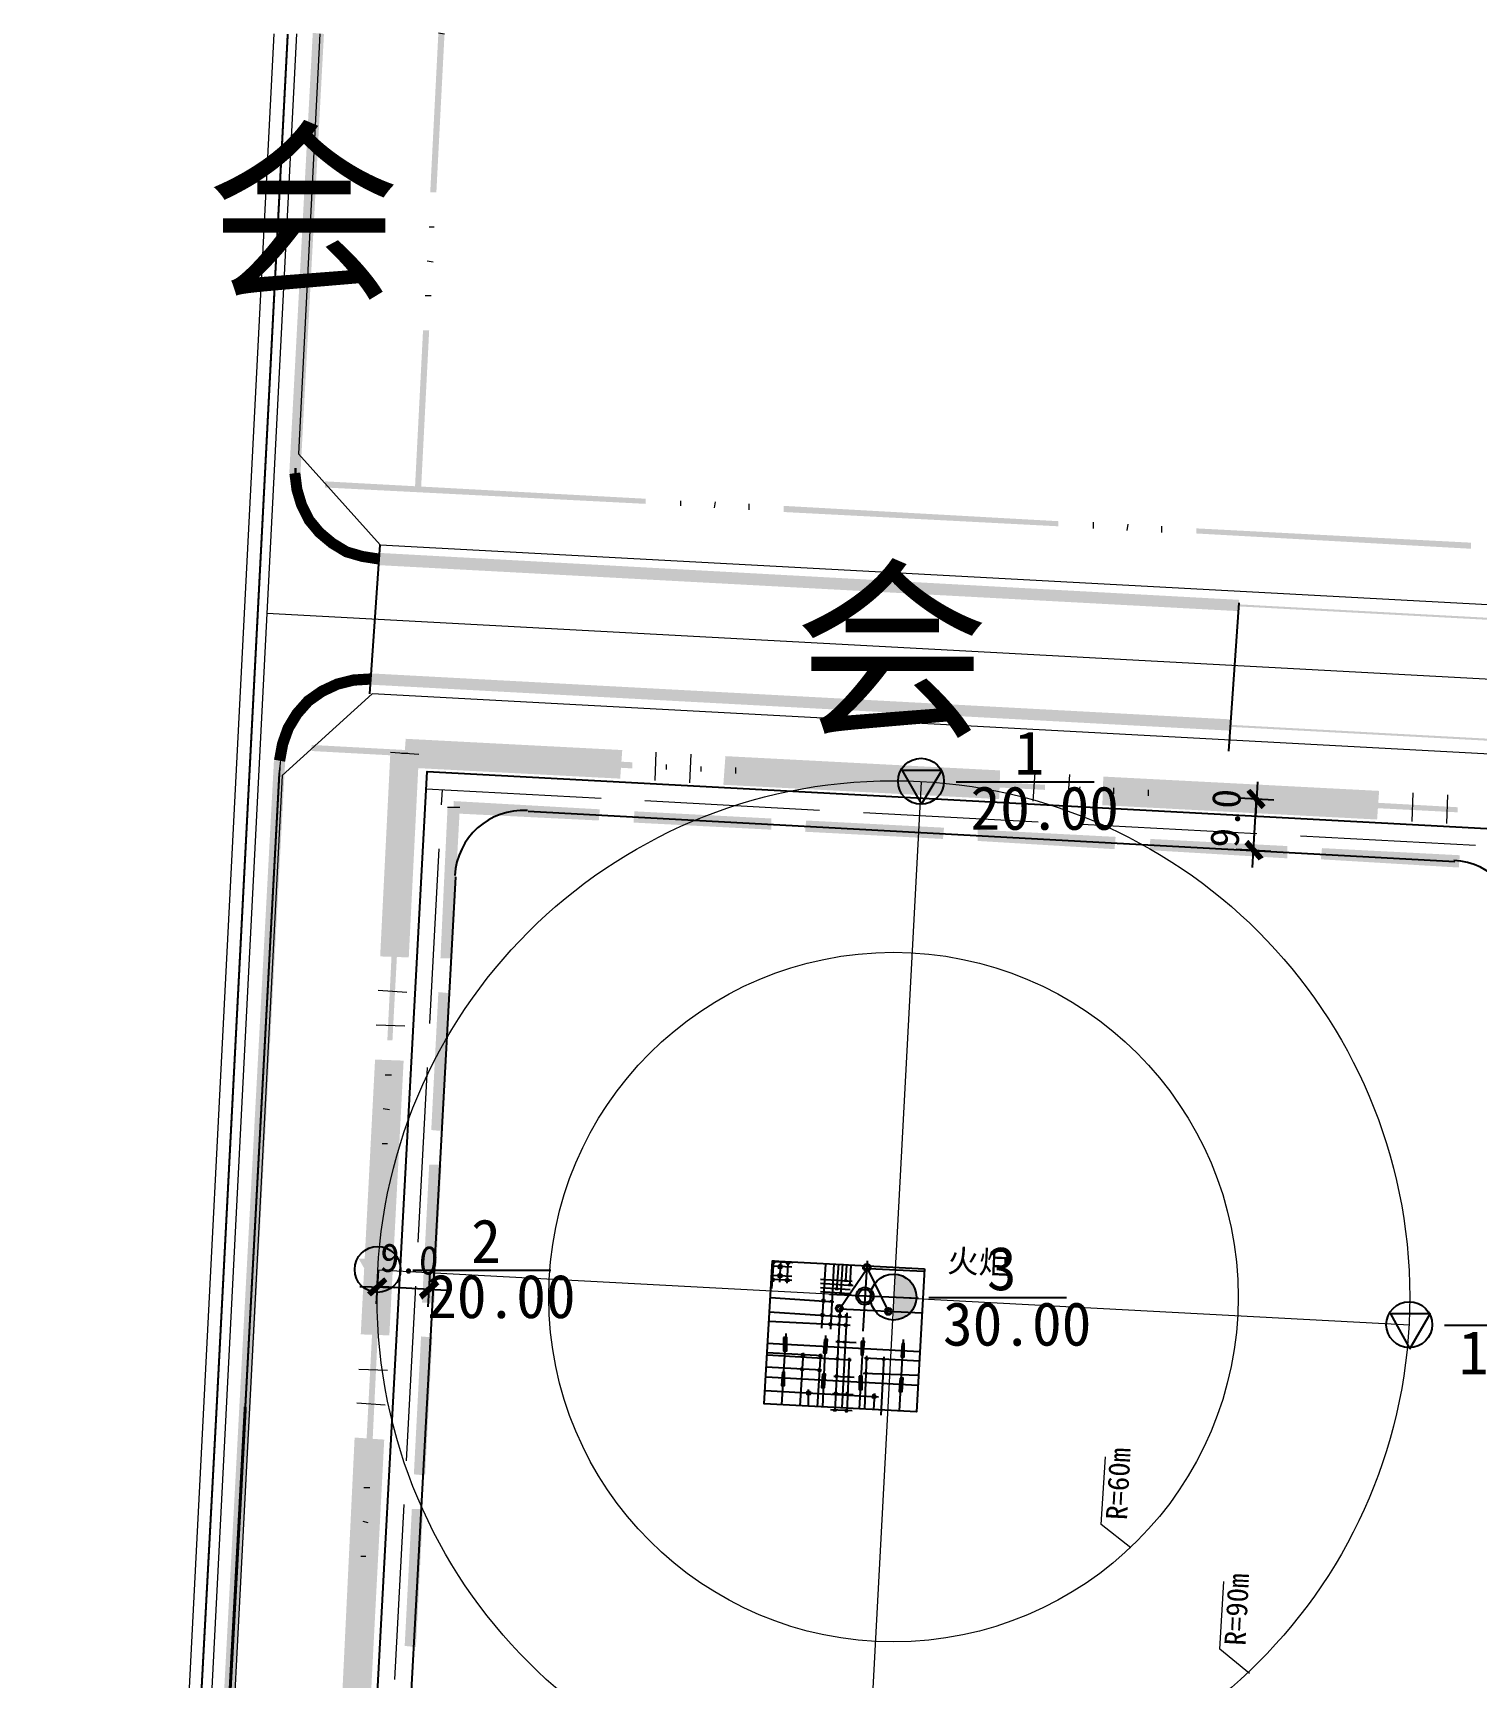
# Model space of a CAD drawing. Header units: millimetres. Extents: x 1542 to 2698, y 1376 to 2197.
# Drawn here: x 1571.9 to 1823.3, y 1910.6 to 2197 of the extents above; entities that cross this region are included whole.
import ezdxf

# ---------------------------------------------------------------- set-up
doc = ezdxf.new("R2010")
doc.units = ezdxf.units.MM
doc.linetypes.add('PDF_IMPORT', pattern=[1, 0.8, -0.2])
for name, color, linetype in [('PDF_0', 7, 'Continuous'), ('PDF_0-道路边线', 3, 'Continuous'), ('PDF_AXIS', 3, 'Continuous'), ('PDF_c- 现状道路', 4, 'Continuous'), ('PDF_d-道路中心线', 1, 'Continuous'), ('PDF_d-道路红线', 5, 'Continuous'), ('PDF_DM-尺寸标注', 7, 'Continuous'), ('PDF_PP-COM', 6, 'Continuous'), ('PDF_REIND', 1, 'Continuous'), ('PDF_ROAD-CENT', 6, 'Continuous'), ('PDF_勘探点', 5, 'Continuous'), ('PDF_文字', 5, 'Continuous'), ('PDF_界区', 7, 'Continuous'), ('PDF_管墩', 7, 'Continuous'), ('PDF_绿线', 3, 'Continuous'), ('PDF_螺栓', 1, 'Continuous')]:
    doc.layers.add(name, color=color, linetype=linetype)
doc.layers.add('PDF_设备基础', color=7, linetype='Continuous', true_color=0xf9f9f9)
doc.styles.add('PDF SimHei', font='')
doc.styles.add('PDF SimSun', font='')
doc.styles.get('PDF SimHei').set_extended_font_data('SimHei')
doc.styles.get('PDF SimSun').set_extended_font_data('SimSun')

msp = doc.modelspace()

# ---------------------------------------------------------------- hatches: boundary and pattern name
at = {"layer": 'PDF_0', "true_color": 0x949400, "transparency": 33554559}
for points in [[(1622.59, 2196.83), (1620.64, 2197.01), (1616.55, 2120.32), (1618.5, 2120.32)], [(1632.2, 2106.44), (1632.02, 2104.31), (1781.84, 2096.3), (1782.02, 2098.26)], [(1630.78, 2085.45), (1630.6, 2083.49), (1780.42, 2075.48), (1780.59, 2077.44)], [(1584.16, 1515.37), (1586.12, 1515.19), (1615.83, 2070.15), (1613.88, 2070.32)]]:
    msp.add_hatch(color=54, dxfattribs=at).paths.add_polyline_path(points)
at = {"layer": 'PDF_0', "transparency": 33554559}
for color, points in [(1, [(1636.83, 2074.06), (1636.47, 2069.08), (1674.19, 2067.12), (1674.55, 2072.1)]), (1, [(1632.38, 2036.16), (1637.36, 2035.98), (1639.14, 2071.39), (1634.16, 2071.75)]), (1, [(1692.52, 2071.04), (1692.16, 2066.05), (1740.2, 2063.56), (1740.38, 2068.55)]), (1, [(1758.35, 2067.48), (1758.18, 2062.5), (1806.04, 2060), (1806.39, 2064.99)]), (256, [(1783.97, 2065.34), (1783.26, 2064.81), (1785.93, 2061.78), (1786.64, 2062.5)]), (2, [(1642.88, 2035.81), (1644.84, 2035.81), (1646.26, 2062.14), (1644.12, 2062.14)]), (2, [(1645.19, 2063.21), (1645.19, 2061.07), (1670.46, 2059.83), (1670.64, 2061.78)]), (2, [(1676.68, 2061.43), (1676.51, 2059.47), (1700.53, 2058.23), (1700.53, 2060.18)]), (2, [(1706.58, 2059.83), (1706.4, 2057.87), (1730.42, 2056.62), (1730.6, 2058.58)]), (2, [(1736.47, 2058.23), (1736.47, 2056.27), (1760.31, 2054.84), (1760.49, 2056.98)]), (2, [(1766.54, 2056.62), (1766.36, 2054.67), (1790.38, 2053.24), (1790.38, 2055.38)]), (256, [(1785.4, 2052.89), (1786.29, 2053.42), (1783.62, 2056.45), (1782.91, 2055.73)]), (2, [(1796.43, 2055.02), (1796.25, 2053.07), (1820.27, 2051.64), (1820.45, 2053.78)]), (2, [(1641.28, 2005.92), (1643.23, 2005.74), (1644.48, 2029.76), (1642.52, 2029.94)]), (1, [(1629, 1970.33), (1633.98, 1970.15), (1636.47, 2018.01), (1631.49, 2018.19)]), (2, [(1639.68, 1975.85), (1641.81, 1975.85), (1643.06, 1999.87), (1640.92, 1999.87)]), (256, [(1630.07, 1977.62), (1630.78, 1976.91), (1633.63, 1979.58), (1633.09, 1980.29)]), (256, [(1642.7, 1979.05), (1641.99, 1979.94), (1639.14, 1977.27), (1639.68, 1976.38)]), (2, [(1638.25, 1945.95), (1640.21, 1945.78), (1641.46, 1969.8), (1639.5, 1969.97)]), (1, [(1625.62, 1904.32), (1630.6, 1904.14), (1633.09, 1952), (1627.93, 1952.36)]), (2, [(1636.65, 1916.06), (1638.61, 1915.88), (1639.85, 1939.9), (1637.9, 1939.9)])]:
    msp.add_hatch(color=color, dxfattribs=at).paths.add_polyline_path(points)
at = {"layer": 'PDF_c- 现状道路', "transparency": 33554559}
for points in [[(1621.71, 2196.83), (1621.35, 2196.83), (1617.43, 2121.21), (1617.79, 2121.21)], [(1631.85, 2105.55), (1631.67, 2105.2), (2581.09, 2054.13), (2581.09, 2054.49)], [(2579.84, 2033.14), (2579.84, 2033.49), (1630.6, 2084.56), (1630.6, 2084.2)]]:
    msp.add_hatch(color=256, dxfattribs=at).paths.add_polyline_path(points)
at = {"layer": 'PDF_勘探点', "transparency": 33554559}
msp.add_hatch(color=256, dxfattribs=at).paths.add_polyline_path([(1722.59, 1980.65), (1721.88, 1980.65), (1721.88, 1972.82), (1722.59, 1972.82), (1723.3, 1973), (1724.01, 1973.35), (1724.55, 1973.71), (1724.9, 1974.24), (1725.44, 1974.78), (1725.61, 1975.31), (1725.97, 1976.73), (1725.61, 1978.16), (1725.26, 1978.69), (1724.9, 1979.4), (1724.37, 1979.76), (1723.84, 1980.29), (1723.3, 1980.47)])
at = {"layer": 'PDF_绿线', "transparency": 33554559}
for points in [[(1641.1, 2169.25), (1642.17, 2169.25), (1643.59, 2196.83), (1642.52, 2197.01)], [(1638.43, 2117.48), (1639.5, 2117.48), (1640.92, 2145.23), (1639.85, 2145.23)], [(1622.77, 2118.9), (1622.77, 2117.83), (1678.64, 2114.98), (1678.64, 2115.87)], [(1702.66, 2114.63), (1702.66, 2113.56), (1750.52, 2111.07), (1750.52, 2111.96)], [(1774.54, 2110.71), (1774.54, 2109.82), (1822.41, 2107.16), (1822.41, 2108.22)], [(1620.46, 2072.99), (1620.46, 2071.93), (1676.33, 2068.9), (1676.33, 2069.97)], [(1633.63, 2021.57), (1634.52, 2021.57), (1637.18, 2071.57), (1636.12, 2071.57)], [(1700.35, 2068.72), (1700.17, 2067.66), (1748.21, 2065.16), (1748.21, 2066.05)], [(1772.23, 2064.81), (1772.05, 2063.74), (1820.09, 2061.25), (1820.09, 2062.14)], [(1629.89, 1949.69), (1630.96, 1949.69), (1633.27, 1997.55), (1632.38, 1997.55)], [(1626.15, 1877.81), (1627.22, 1877.63), (1629.71, 1925.67), (1628.64, 1925.67)]]:
    msp.add_hatch(color=256, dxfattribs=at).paths.add_polyline_path(points)

# ---------------------------------------------------------------- linework, layer by layer
at = {"layer": 'PDF_0', "color": 54, "lineweight": 0, "true_color": 0x949400}
for points, const_width in [([(1617.52, 2120.32), (1617.88, 2117.48), (1618.68, 2114.81), (1620.01, 2112.14), (1621.79, 2110), (1624.02, 2108.13), (1626.51, 2106.62), (1629.27, 2105.82), (1632.11, 2105.38)], 1.91), ([(1630.69, 2084.47), (1627.75, 2084.29), (1624.91, 2083.58), (1622.24, 2082.33), (1619.84, 2080.64), (1617.88, 2078.42), (1616.37, 2075.93), (1615.39, 2073.17), (1614.85, 2070.24)], 1.96)]:
    msp.add_lwpolyline(points, dxfattribs=dict(at, const_width=const_width))
at = {"layer": 'PDF_0', "lineweight": 25}
for points in [[(1630.6, 2081.89), (1632.38, 2107.87)], [(1780.24, 2071.93), (1782.02, 2097.73)], [(1785.22, 2066.59), (1784.86, 2060.54)], [(1788.07, 2063.39), (1782.02, 2063.74)], [(1784.33, 2051.64), (1784.69, 2057.69)], [(1781.48, 2054.84), (1787.53, 2054.49)], [(1632.02, 1981.54), (1631.67, 1975.67)], [(1640.74, 1975.13), (1641.1, 1981.18)], [(1628.82, 1978.69), (1634.87, 1978.51)], [(1643.95, 1977.98), (1637.9, 1978.34)]]:
    msp.add_lwpolyline(points, dxfattribs=at)
at = {"layer": 'PDF_0', "color": 1, "lineweight": 0}
for points in [[(1634.16, 2071.75), (1639.14, 2071.39)], [(1680.42, 2071.75), (1680.24, 2066.77)], [(1686.47, 2071.39), (1686.29, 2066.41)], [(1746.43, 2068.19), (1746.08, 2063.21)], [(1752.48, 2067.83), (1752.13, 2062.85)], [(1812.26, 2064.63), (1812.09, 2059.65)], [(1818.31, 2064.28), (1818.14, 2059.29)], [(1632.02, 2030.29), (1637.01, 2029.94)], [(1631.67, 2024.24), (1636.65, 2024.06)], [(1628.64, 1964.28), (1633.63, 1964.1)], [(1628.29, 1958.41), (1633.27, 1958.05)]]:
    msp.add_lwpolyline(points, dxfattribs=at)
at = {"layer": 'PDF_0', "color": 2, "lineweight": 0}
msp.add_lwpolyline([(1644.12, 2062.14), (1646.26, 2062.14)], dxfattribs=at)
at = {"layer": 'PDF_0-道路边线', "lineweight": 25}
for points in [[(1626.69, 1811.08), (1640.57, 2068.37), (1914.75, 2053.6, 0.414213), (1927.38, 2064.99), (1928.45, 2085.98)], [(1810.66, 1887.95), (1649.28, 1896.67, -0.414213), (1637.9, 1909.3), (1645.55, 2050.04)]]:
    msp.add_lwpolyline(points, format="xyb", dxfattribs=at)
msp.add_lwpolyline([(1658.18, 2061.43), (1819.56, 2052.71)], dxfattribs=at)
for centre, start, end in [((1657.38, 2049.6), 86.9183, 176.9183), ((1818.76, 2040.88), 356.9183, 86.9183)]:
    msp.add_arc(centre, 12.01, start, end, dxfattribs=at)
at = {"layer": 'PDF_AXIS', "lineweight": 25}
for points in [[(1704.26, 1982.78), (1700.88, 1982.96), (1700.53, 1978.34)], [(1700.53, 1982.25), (1704.09, 1982.07)], [(1702.13, 1983.14), (1701.95, 1979.4)], [(1703.37, 1982.78), (1703.2, 1979.23)], [(1709.96, 1982.61), (1709.25, 1971.4)], [(1711.38, 1982.61), (1710.85, 1971.22)], [(1711.91, 1978.16), (1712.27, 1982.61)], [(1720.99, 1974.24), (1717.25, 1981.89), (1712.45, 1974.78), (1726.68, 1974.07)], [(1712.63, 1977.09), (1712.98, 1982.61)], [(1713.52, 1979.58), (1713.69, 1982.43)], [(1714.23, 1978.87), (1714.41, 1982.43)], [(1716.36, 1981.89), (1727.04, 1981.36)], [(1700.53, 1980.65), (1704.09, 1980.47)], [(1700.7, 1979.94), (1704.09, 1979.76)], [(1709.07, 1979.94), (1714.58, 1979.58)], [(1709.07, 1979.23), (1714.76, 1978.87)], [(1700.35, 1976.73), (1711.38, 1976.02)], [(1709.07, 1978.51), (1714.23, 1978.16)], [(1709.07, 1977.8), (1714.05, 1977.45)], [(1700.17, 1974.24), (1714.41, 1973.35)], [(1712.45, 1974.24), (1711.56, 1956.99)], [(1713.69, 1974.07), (1712.8, 1957.52)], [(1700.17, 1972.64), (1714.23, 1971.93)], [(1703.02, 1970.51), (1702.31, 1958.05)], [(1726.33, 1967.3), (1699.82, 1968.73)], [(1709.96, 1970.15), (1709.42, 1957.7)], [(1711.74, 1969.08), (1715.29, 1968.91)], [(1716.54, 1969.8), (1715.83, 1957.34)], [(1723.48, 1969.44), (1722.77, 1956.99)], [(1709.25, 1964.1), (1699.64, 1964.64)], [(1709.42, 1966.59), (1699.82, 1967.13)], [(1699.82, 1966.77), (1714.41, 1965.88)], [(1706.04, 1967.13), (1705.51, 1957.87)], [(1709.07, 1966.95), (1708.53, 1957.7)], [(1714.05, 1966.24), (1713.69, 1956.81)], [(1717.07, 1966.59), (1716.72, 1957.34)], [(1716.72, 1966.24), (1726.33, 1965.7)], [(1720.1, 1966.42), (1719.57, 1956.27)], [(1725.97, 1961.43), (1699.64, 1962.86)], [(1711.38, 1963.03), (1714.94, 1962.86)], [(1716.54, 1963.57), (1726.15, 1963.21)], [(1699.46, 1960.54), (1719.21, 1959.48)], [(1706.93, 1960.72), (1706.93, 1957.87)], [(1711.2, 1960.01), (1714.76, 1959.83)], [(1718.5, 1960.01), (1718.32, 1957.16)], [(1714.58, 1956.99), (1710.85, 1957.16)]]:
    msp.add_lwpolyline(points, dxfattribs=at)
for centre, radius in [((1717.16, 1981.98), 0.445), ((1716.81, 1977), 1.16), ((1712.36, 1974.87), 0.445), ((1720.9, 1974.33), 0.445)]:
    msp.add_circle(centre, radius, dxfattribs=at)
at = {"layer": 'PDF_c- 现状道路', "lineweight": 0}
for points, const_width in [([(1616.28, 2196.83), (1603.91, 1957.87), (1572.78, 1375.88)], 0.355), ([(1617.61, 2121.21), (1617.7, 2118.19), (1618.41, 2115.43), (1619.66, 2112.76), (1621.35, 2110.36), (1623.57, 2108.4), (1626.06, 2106.8), (1628.82, 2105.91), (1631.76, 2105.38)], 0.396)]:
    msp.add_lwpolyline(points, dxfattribs=dict(at, const_width=const_width))
msp.add_lwpolyline([(1630.6, 2084.38, 0.398, 0.398, 0), (1627.75, 2084.29, 0.391, 0.391, 0), (1624.82, 2083.67, 0.382, 0.382, 0), (1622.15, 2082.42, 0.397, 0.397, 0), (1619.84, 2080.64, 0.353, 0.353, 0), (1617.79, 2078.42, 0, 0, 0), (1616.37, 2075.93, 0, 0, 0), (1615.3, 2073.17, 0, 0, 0), (1614.94, 2070.32, 0.355, 0.355, 0), (1608.89, 1957.7, 0.533, 0.533, 0), (1577.67, 1375.88, 0, 0, 0)], format="xyseb", dxfattribs=at)
at = {"layer": 'PDF_d-道路中心线', "lineweight": 0}
for points in [[(1617.79, 2196.83), (1576.33, 1386.91), (1575.8, 1375.88)], [(1612.63, 2095.95), (2606, 2042.39)]]:
    msp.add_lwpolyline(points, dxfattribs=at)
at = {"layer": 'PDF_d-道路红线', "lineweight": 5}
for points in [[(1613.88, 2196.83), (1572.42, 1387.08), (1571.89, 1375.88)], [(1621.88, 2196.83), (1618.15, 2123.7), (1632.38, 2107.87), (2117.41, 2081.71), (2167.41, 2079.04), (2578.6, 2056.98), (2594.43, 2071.21), (2601.19, 2196.83)], [(2425.05, 1415.91), (2543.9, 1411.64), (2559.74, 1426.05), (2574.5, 1701.66), (2591.41, 2015.17), (2577.17, 2031), (2165.98, 2053.07), (2116.16, 2055.73), (1630.96, 2081.89), (1615.3, 2067.66), (1599.11, 1754.15), (1580.43, 1386.73), (1579.89, 1375.88)]]:
    msp.add_lwpolyline(points, dxfattribs=at)
at = {"layer": 'PDF_DM-尺寸标注', "lineweight": 25}
for points in [[(1784.51, 2054.67), (1785.04, 2063.56)], [(1785.04, 2063.74), (1785.04, 2063.74)], [(1784.51, 2054.49), (1784.51, 2054.49)], [(1640.92, 1978.16), (1631.85, 1978.69)], [(1640.92, 1978.16), (1640.92, 1978.16)]]:
    msp.add_lwpolyline(points, dxfattribs=at)
at = {"layer": 'PDF_PP-COM', "color": 7, "lineweight": 0}
for points in [[(1717.07, 1886.88), (1726.68, 2066.59)], [(1811.73, 1971.93), (1632.02, 1981.54)]]:
    msp.add_lwpolyline(points, dxfattribs=at)
at = {"layer": 'PDF_PP-COM', "color": 4, "lineweight": 0}
for points in [[(1763.16, 1933.14), (1758, 1937.24), (1758.71, 1948.98)], [(1783.8, 1911.26), (1778.64, 1915.53), (1779.35, 1927.27)]]:
    msp.add_lwpolyline(points, dxfattribs=at)
for radius in [89.94, 60.05]:
    msp.add_circle((1721.79, 1976.82), radius, dxfattribs=at)
at = {"layer": 'PDF_REIND', "lineweight": 25}
for points in [[(1716.54, 1970.86), (1717.25, 1983.14)], [(1726.15, 1976.56), (1710.67, 1977.27)]]:
    msp.add_lwpolyline(points, dxfattribs=at)
at = {"layer": 'PDF_ROAD-CENT', "linetype": 'PDF_IMPORT', "lineweight": 0, "ltscale": 38.136194}
for points in [[(1628.82, 1795.96), (1643.23, 2065.16)], [(1640.39, 2065.34), (2027.38, 2044.53), (2012.97, 1775.32)]]:
    msp.add_lwpolyline(points, dxfattribs=at)
at = {"layer": 'PDF_勘探点', "lineweight": 25}
for points in [[(1726.68, 2062.67), (1730.24, 2068.55), (1723.3, 2068.55)], [(1811.73, 1967.84), (1815.29, 1973.89), (1808.35, 1973.89)]]:
    msp.add_lwpolyline(points, close=True, dxfattribs=at)
for points in [[(1732.73, 2066.59), (1756.75, 2066.59)], [(1638.07, 1981.54), (1662.09, 1981.54)], [(1727.93, 1976.73), (1751.95, 1976.73)], [(1817.78, 1971.93), (1841.8, 1971.93)]]:
    msp.add_lwpolyline(points, dxfattribs=at)
for centre in [(1726.59, 2066.68), (1631.94, 1981.63), (1721.79, 1976.82), (1811.64, 1972.02)]:
    msp.add_circle(centre, 4, dxfattribs=at)
at = {"layer": 'PDF_勘探点', "transparency": 33554559}
msp.add_solid([(1628.64, 1983.5), (1635.41, 1983.5), (1632.02, 1977.62)], dxfattribs=at)
at = {"layer": 'PDF_界区', "lineweight": 25}
msp.add_lwpolyline([(1727.22, 1981.72), (1725.79, 1956.81), (1699.28, 1958.23), (1700.7, 1983.14)], close=True, dxfattribs=at)
at = {"layer": 'PDF_管墩', "lineweight": 25}
for points in [[(1701.06, 1983.14), (1701.06, 1982.78), (1700.7, 1982.78), (1700.7, 1983.14)], [(1702.31, 1982.43), (1702.31, 1981.89), (1701.77, 1981.89), (1701.95, 1982.43)], [(1703.73, 1982.96), (1703.55, 1982.61), (1703.2, 1982.61), (1703.2, 1982.96)], [(1700.88, 1980.12), (1700.88, 1979.58), (1700.53, 1979.76), (1700.53, 1980.12)], [(1702.31, 1980.83), (1702.31, 1980.29), (1701.77, 1980.29), (1701.77, 1980.83)], [(1703.55, 1979.94), (1703.55, 1979.58), (1703.02, 1979.58), (1703.02, 1979.94)], [(1713.69, 1979.76), (1713.69, 1979.58), (1713.34, 1979.58), (1713.34, 1979.76)], [(1714.41, 1979.05), (1714.41, 1978.87), (1714.05, 1978.87), (1714.05, 1979.05)], [(1709.78, 1976.38), (1709.78, 1976.02), (1709.42, 1976.02), (1709.42, 1976.38)], [(1711.2, 1976.2), (1711.2, 1976.02), (1710.85, 1976.02), (1710.85, 1976.2)], [(1712.09, 1978.34), (1712.09, 1978.16), (1711.74, 1978.16), (1711.91, 1978.51)], [(1712.8, 1977.62), (1712.8, 1977.45), (1712.45, 1977.45), (1712.45, 1977.62)], [(1709.6, 1973.89), (1709.6, 1973.53), (1709.25, 1973.53), (1709.25, 1973.89)], [(1711.02, 1973.71), (1711.02, 1973.53), (1710.85, 1973.53), (1710.85, 1973.71)], [(1712.63, 1973.71), (1712.63, 1973.35), (1712.27, 1973.35), (1712.27, 1973.71)], [(1713.69, 1973.53), (1713.69, 1973.35), (1713.52, 1973.35), (1713.52, 1973.71)], [(1709.42, 1972.29), (1709.42, 1972.11), (1709.25, 1972.11), (1709.25, 1972.29)], [(1711.02, 1972.29), (1711.02, 1971.93), (1710.67, 1971.93), (1710.67, 1972.29)], [(1712.45, 1972.11), (1712.45, 1971.93), (1712.09, 1971.93), (1712.27, 1972.29)], [(1713.69, 1972.11), (1713.69, 1971.75), (1713.34, 1971.75), (1713.34, 1972.11)], [(1712.27, 1969.26), (1712.27, 1968.91), (1712.09, 1968.91), (1712.09, 1969.26)], [(1713.52, 1969.08), (1713.52, 1968.91), (1713.16, 1968.91), (1713.16, 1969.08)], [(1706.22, 1966.95), (1706.22, 1966.59), (1705.86, 1966.59), (1705.86, 1966.95)], [(1709.25, 1966.77), (1709.25, 1966.42), (1708.89, 1966.42), (1708.89, 1966.77)], [(1712.09, 1966.24), (1712.09, 1965.88), (1711.91, 1965.88), (1711.91, 1966.24)], [(1714.23, 1966.06), (1714.23, 1965.7), (1713.87, 1965.88), (1714.05, 1966.06)], [(1717.25, 1966.24), (1717.25, 1965.88), (1716.9, 1966.06), (1716.9, 1966.24)], [(1720.28, 1966.06), (1720.28, 1965.88), (1719.92, 1965.88), (1719.92, 1966.06)], [(1706.04, 1964.28), (1706.04, 1964.1), (1705.69, 1964.1), (1705.69, 1964.46)], [(1709.07, 1964.28), (1709.07, 1963.92), (1708.71, 1963.92), (1708.71, 1964.28)], [(1712.09, 1963.21), (1711.91, 1962.86), (1711.74, 1962.86), (1711.74, 1963.21)], [(1714.05, 1963.03), (1714.05, 1962.86), (1713.87, 1962.86), (1713.87, 1963.03)], [(1717.07, 1963.75), (1717.07, 1963.39), (1716.9, 1963.57), (1716.9, 1963.75)], [(1720.1, 1963.57), (1720.1, 1963.39), (1719.74, 1963.39), (1719.92, 1963.57)], [(1707.29, 1960.37), (1707.29, 1959.83), (1706.75, 1959.83), (1706.75, 1960.37)], [(1711.91, 1960.19), (1711.91, 1959.83), (1711.56, 1959.83), (1711.56, 1960.19)], [(1713.87, 1960.01), (1713.87, 1959.83), (1713.69, 1959.83), (1713.69, 1960.19)], [(1718.68, 1959.65), (1718.68, 1959.3), (1718.14, 1959.3), (1718.32, 1959.83)], [(1711.74, 1957.16), (1711.74, 1956.99), (1711.38, 1956.99), (1711.38, 1957.16)], [(1713.87, 1957.16), (1713.69, 1956.81), (1713.52, 1956.81), (1713.52, 1957.16)]]:
    msp.add_lwpolyline(points, close=True, dxfattribs=at)
at = {"layer": 'PDF_绿线', "lineweight": 0}
for points in [[(1642.52, 2197.01), (1643.59, 2196.83)], [(1640.92, 2163.2), (1641.81, 2163.2)], [(1640.57, 2157.33), (1641.63, 2157.15)], [(1640.21, 2151.28), (1641.28, 2151.28)], [(1684.69, 2115.52), (1684.69, 2114.63)], [(1690.74, 2115.34), (1690.56, 2114.27)], [(1696.61, 2114.98), (1696.61, 2113.92)], [(1756.57, 2111.78), (1756.57, 2110.71)], [(1762.62, 2111.43), (1762.45, 2110.36)], [(1768.49, 2111.07), (1768.49, 2110)], [(1636.12, 2071.57), (1637.18, 2071.57)], [(1682.2, 2069.61), (1682.2, 2068.72)], [(1688.25, 2069.26), (1688.25, 2068.37)], [(1694.3, 2069.08), (1694.3, 2068.01)], [(1754.26, 2065.7), (1754.08, 2064.81)], [(1760.13, 2065.52), (1760.13, 2064.45)], [(1766.18, 2065.16), (1766.18, 2064.1)], [(1633.27, 2015.52), (1634.34, 2015.52)], [(1632.91, 2009.65), (1633.98, 2009.47)], [(1632.74, 2003.6), (1633.63, 2003.6)], [(1629.53, 1943.64), (1630.6, 1943.64)], [(1629.36, 1937.77), (1630.25, 1937.59)], [(1629, 1931.72), (1629.89, 1931.72)]]:
    msp.add_lwpolyline(points, dxfattribs=at)
at = {"layer": 'PDF_螺栓', "lineweight": 0}
for points in [[(1700.7, 1983.14), (1700.7, 1983.14)], [(1700.7, 1983.14), (1700.7, 1983.14)], [(1703.37, 1982.61), (1703.37, 1982.78), (1703.2, 1982.61)], [(1703.37, 1982.96), (1703.37, 1982.96)], [(1703.37, 1982.96), (1703.37, 1982.96)], [(1703.55, 1982.96), (1703.55, 1982.96)], [(1703.55, 1982.96), (1703.55, 1982.96)], [(1716.72, 1981.72), (1716.9, 1981.72)], [(1716.9, 1982.07), (1716.9, 1982.07)], [(1716.9, 1982.07), (1716.9, 1982.07)], [(1716.9, 1981.72), (1716.9, 1981.72)], [(1717.25, 1982.25), (1717.07, 1982.25)], [(1717.25, 1982.25), (1717.25, 1982.25)], [(1717.43, 1981.72), (1717.43, 1981.72)], [(1717.43, 1981.72), (1717.61, 1981.72)], [(1700.53, 1979.76), (1700.53, 1979.76)], [(1700.53, 1979.76), (1700.53, 1979.76)], [(1703.2, 1979.58), (1703.2, 1979.58)], [(1703.2, 1979.58), (1703.2, 1979.58)], [(1703.37, 1979.58), (1703.37, 1979.58)], [(1703.37, 1979.58), (1703.37, 1979.58)], [(1715.83, 1977.27), (1715.83, 1977.45), (1715.65, 1977.27)], [(1715.65, 1977.09), (1715.65, 1977.09)], [(1715.65, 1977.09), (1715.65, 1977.09)], [(1716.01, 1977.62), (1715.83, 1977.62)], [(1715.83, 1977.62), (1715.83, 1977.62)], [(1716.18, 1977.8), (1716.18, 1977.98), (1716.01, 1977.98)], [(1716.01, 1976.2), (1716.01, 1976.2)], [(1716.01, 1976.2), (1716.01, 1976.2)], [(1716.36, 1976.02), (1716.18, 1976.02)], [(1716.18, 1976.02), (1716.18, 1976.02)], [(1716.54, 1978.16), (1716.72, 1978.16)], [(1716.72, 1978.16), (1716.72, 1978.16)], [(1717.25, 1978.16), (1717.25, 1978.16)], [(1717.25, 1978.16), (1717.25, 1978.16)], [(1717.61, 1977.98), (1717.61, 1977.98)], [(1717.61, 1977.98), (1717.61, 1977.98)], [(1717.61, 1976.02), (1717.79, 1976.02), (1717.79, 1976.2)], [(1717.79, 1977.8), (1717.79, 1977.8)], [(1717.79, 1977.8), (1717.79, 1977.8)], [(1717.79, 1976.38), (1717.96, 1976.38)], [(1718.14, 1977.27), (1717.96, 1977.27)], [(1717.96, 1976.73), (1718.14, 1976.56)], [(1718.14, 1976.73), (1717.96, 1976.56)], [(1717.96, 1976.38), (1717.96, 1976.38)], [(1718.14, 1977.27), (1718.14, 1977.27)], [(1718.14, 1976.91), (1718.14, 1976.91)], [(1718.14, 1976.91), (1718.14, 1976.91)], [(1712.27, 1974.96), (1712.09, 1974.96)], [(1712.09, 1974.6), (1712.27, 1974.6)], [(1712.27, 1974.96), (1712.27, 1974.96)], [(1712.27, 1974.6), (1712.27, 1974.6)], [(1712.98, 1974.96), (1712.8, 1974.96)], [(1712.8, 1974.96), (1712.8, 1974.96)], [(1712.8, 1974.6), (1712.8, 1974.6)], [(1712.8, 1974.6), (1712.8, 1974.6)], [(1716.54, 1975.85), (1716.54, 1975.85)], [(1716.54, 1975.85), (1716.54, 1975.85)], [(1716.9, 1975.85), (1716.9, 1975.85)], [(1716.9, 1975.85), (1716.9, 1975.85)], [(1720.81, 1974.6), (1720.63, 1974.6), (1720.63, 1974.42)], [(1720.81, 1974.07), (1720.63, 1974.24), (1720.63, 1974.07)], [(1720.99, 1974.07), (1720.99, 1973.89)], [(1720.99, 1973.89), (1720.99, 1973.89)], [(1721.34, 1974.6), (1721.34, 1974.42)], [(1721.34, 1974.42), (1721.34, 1974.42)], [(1721.34, 1974.07), (1721.34, 1974.24)], [(1721.34, 1974.07), (1721.34, 1974.07)], [(1703.02, 1969.62), (1703.02, 1969.62)], [(1703.02, 1969.62), (1703.02, 1969.62)], [(1709.96, 1969.08), (1709.96, 1969.26)], [(1709.96, 1969.26), (1709.96, 1969.26)], [(1716.36, 1966.95), (1716.36, 1966.95)], [(1716.36, 1966.95), (1716.36, 1966.95)], [(1702.66, 1961.61), (1702.48, 1961.79)], [(1702.48, 1961.61), (1702.66, 1961.79)], [(1716.01, 1962.86), (1716.18, 1962.86), (1716.01, 1963.03)], [(1723.12, 1962.5), (1723.12, 1962.5)], [(1723.12, 1962.5), (1723.12, 1962.5)], [(1709.42, 1961.43), (1709.6, 1961.26)], [(1709.42, 1961.26), (1709.6, 1961.43)], [(1716.01, 1961.08), (1716.18, 1960.9)], [(1716.01, 1960.9), (1716.18, 1961.08)], [(1722.95, 1960.54), (1723.12, 1960.54), (1722.95, 1960.72)]]:
    msp.add_lwpolyline(points, dxfattribs=at)
for points in [[(1700.7, 1982.96), (1700.7, 1982.78)], [(1701.06, 1983.14), (1700.88, 1983.14)], [(1701.06, 1982.78), (1700.88, 1982.78)], [(1703.55, 1982.78), (1703.55, 1982.61)], [(1717.43, 1982.07), (1717.61, 1982.07)], [(1700.53, 1979.94), (1700.53, 1980.12)], [(1700.88, 1979.76), (1700.7, 1979.76)], [(1700.88, 1979.94), (1700.88, 1980.12)], [(1703.2, 1979.76), (1703.2, 1979.94)], [(1703.37, 1979.76), (1703.37, 1979.94)], [(1717.25, 1981.54), (1717.07, 1981.54)], [(1715.83, 1976.73), (1715.65, 1976.73)], [(1715.83, 1976.56), (1715.83, 1976.38)], [(1716.36, 1978.16), (1716.36, 1977.98)], [(1717.07, 1978.16), (1716.9, 1978.16)], [(1717.43, 1975.85), (1717.43, 1976.02)], [(1717.96, 1977.45), (1717.96, 1977.62)], [(1712.63, 1975.13), (1712.45, 1975.13)], [(1712.63, 1974.42), (1712.45, 1974.42)], [(1717.25, 1975.85), (1717.07, 1975.85)], [(1720.99, 1974.6), (1720.99, 1974.78)], [(1703.02, 1967.66), (1702.84, 1967.66)], [(1716.54, 1968.91), (1716.36, 1968.91)], [(1723.48, 1968.55), (1723.48, 1968.37)], [(1709.96, 1967.3), (1709.78, 1967.3)], [(1723.3, 1966.59), (1723.48, 1966.59)], [(1702.66, 1963.57), (1702.66, 1963.75)], [(1709.78, 1963.21), (1709.6, 1963.21)]]:
    msp.add_lwpolyline(points, close=True, dxfattribs=at)
at = {"layer": 'PDF_螺栓', "lineweight": 25}
msp.add_lwpolyline([(1703.37, 1979.94), (1703.37, 1979.76)], dxfattribs=at)
at = {"layer": 'PDF_设备基础', "lineweight": 25}
for points in [[(1702.66, 1969.8), (1702.66, 1967.48), (1703.2, 1967.48), (1703.2, 1969.8)], [(1709.78, 1969.44), (1709.6, 1967.13), (1710.13, 1967.13), (1710.31, 1969.44)], [(1716.18, 1969.08), (1716.18, 1966.77), (1716.54, 1966.77), (1716.72, 1969.08)], [(1723.3, 1968.73), (1723.12, 1966.42), (1723.66, 1966.42), (1723.66, 1968.73)], [(1702.48, 1963.75), (1702.31, 1961.43), (1702.84, 1961.43), (1702.84, 1963.75)], [(1709.42, 1963.39), (1709.25, 1961.08), (1709.78, 1961.08), (1709.96, 1963.39)], [(1715.83, 1963.03), (1715.83, 1960.72), (1716.36, 1960.72), (1716.36, 1963.03)], [(1722.95, 1962.68), (1722.77, 1960.37), (1723.3, 1960.37), (1723.48, 1962.68)]]:
    msp.add_lwpolyline(points, close=True, dxfattribs=at)
for centre, radius in [((1717.16, 1981.98), 0.623), ((1716.81, 1977), 1.51), ((1712.36, 1974.87), 0.623), ((1720.9, 1974.33), 0.623)]:
    msp.add_circle(centre, radius, dxfattribs=at)

# ---------------------------------------------------------------- texts
at = {"layer": 'PDF_文字', "color": 7, "char_height": 25, "attachment_point": 7, "style": 'PDF SimSun'}
for insert in [(1601.96, 2150.53), (1704.44, 2074.2)]:
    msp.add_mtext('会', dxfattribs=dict(at, insert=insert))
at = {"layer": 'PDF_文字', "char_height": 7.6, "attachment_point": 7, "style": 'PDF SimSun'}
for s, insert in [('1', (1742.87, 2067.83)), ('20.00', (1735.22, 2058.09)), ('2', (1648.22, 1982.78)), ('3', (1738.07, 1977.89)), ('20.00', (1640.57, 1973.04)), ('30.00', (1730.42, 1968.24)), ('15.00', (1820.27, 1963.25))]:
    msp.add_mtext(s, dxfattribs=dict(at, insert=insert))
at = {"layer": 'PDF_文字', "color": 7, "attachment_point": 7}
for s, insert, char_height, rotation, style in [('9.0', (1781.99, 2055.02), 5, 87.6158, 'PDF SimSun'), ('9.0', (1632.2, 1981.21), 5, 356.4241, 'PDF SimSun'), ('火炬', (1731.1, 1980.78), 4, 357.3577, 'PDF SimHei'), ('R=60m', (1762.53, 1937.94), 3.687, 87.0887, 'PDF SimSun'), ('R=90m', (1783.17, 1916.05), 3.687, 87.0887, 'PDF SimSun')]:
    msp.add_mtext(s, dxfattribs=dict(at, insert=insert, char_height=char_height, rotation=rotation, style=style))

doc.saveas('drawing.dxf')
